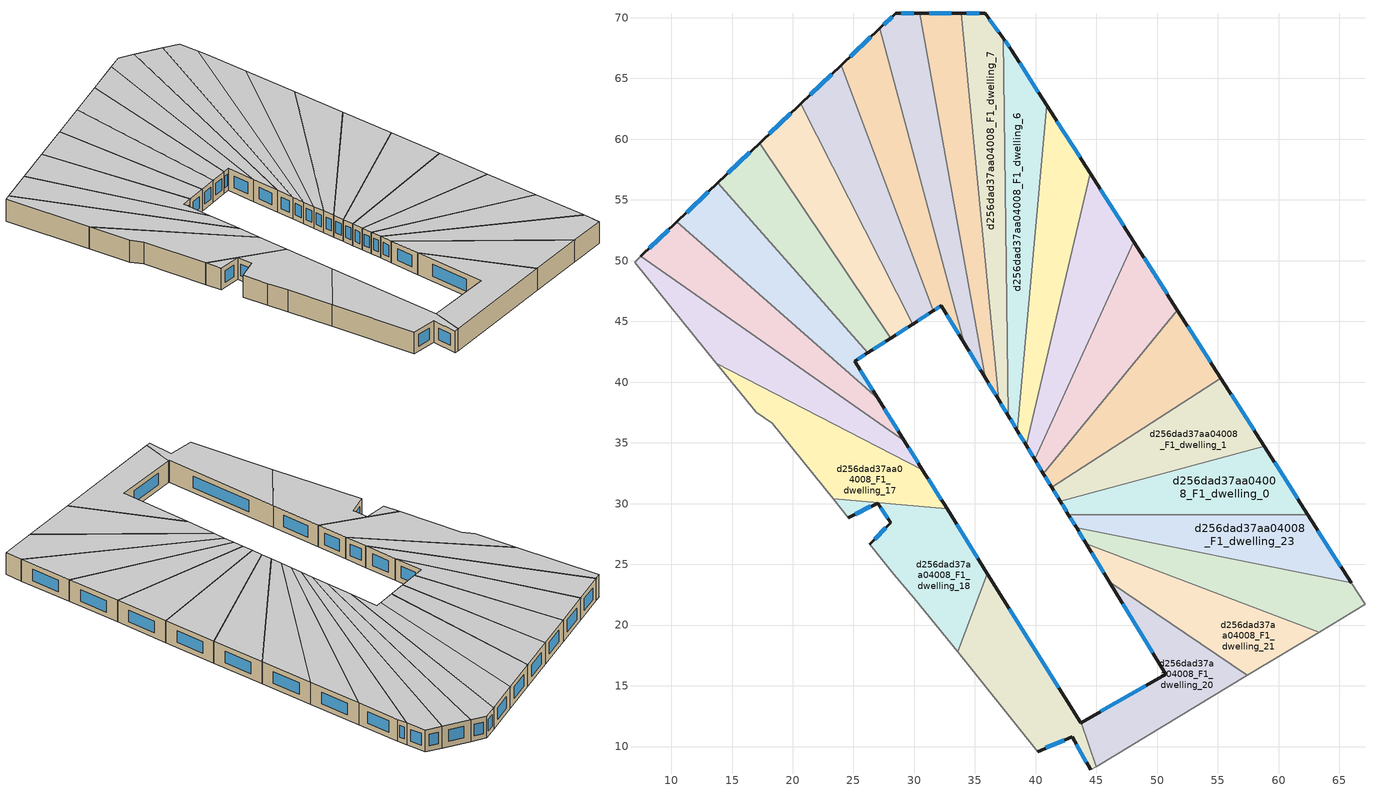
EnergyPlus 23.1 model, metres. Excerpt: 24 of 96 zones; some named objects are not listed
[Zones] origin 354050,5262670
d256dad37aa04008_F1_dwelling_0
 floor to d256dad37aa04008_F0_dwelling_0 (EU_floor_Construction): 58.82,34.71 62.4,29.1 42.7,29.1 42.02,30.21 z3
 wall outside (EU_wall_Construction): 42.02,30.21 42.7,29.1 / 62.4,29.1 58.82,34.71 z3:6
 wall to d256dad37aa04008_F1_dwelling_1 (EU_wall_Construction): 58.82,34.71 42.02,30.21 z3:6
 wall to d256dad37aa04008_F1_dwelling_23 (EU_wall_Construction): 42.7,29.1 62.4,29.1 z3:6
 window (EU_Window_Construction): 42.18,29.95 42.54,29.36 / 61.56,30.42 59.66,33.39 z3.7:5.3
 ceiling to d256dad37aa04008_F2_dwelling_0 (EU_floor_Construction): 62.4,29.1 58.82,34.71 42.02,30.21 42.7,29.1 z6
d256dad37aa04008_F1_dwelling_1
 floor to d256dad37aa04008_F0_dwelling_1 (EU_floor_Construction): 55.24,40.32 58.82,34.71 42.02,30.21 41.33,31.34 z3
 wall outside (EU_wall_Construction): 41.34,31.34 42.02,30.21 / 58.82,34.71 55.24,40.32 z3:6
 wall to d256dad37aa04008_F1_dwelling_2 (EU_wall_Construction): 55.24,40.32 41.33,31.34 z3:6
 window (EU_Window_Construction): 41.5,31.07 41.86,30.47 / 57.98,36.03 56.08,39 z3.7:5.3
 ceiling to d256dad37aa04008_F2_dwelling_1 (EU_floor_Construction): 58.82,34.71 55.24,40.32 41.33,31.34 42.02,30.21 z6
d256dad37aa04008_F1_dwelling_10
 floor to d256dad37aa04008_F0_dwelling_10 (EU_floor_Construction): 27.18,69.14 34.1,43.21 32.23,46.29 31.57,45.86 23.98,66.08 z3
 wall outside (EU_wall_Construction): 31.57,45.86 32.23,46.29 34.1,43.21 / 27.18,69.14 23.98,66.08 z3:6
 wall to d256dad37aa04008_F1_dwelling_11 (EU_wall_Construction): 23.98,66.08 31.57,45.86 z3:6
 wall to d256dad37aa04008_F1_dwelling_9 (EU_wall_Construction): 34.1,43.21 27.18,69.14 z3:6
 window (EU_Window_Construction): 32.67,45.56 33.66,43.94 / 31.73,45.96 32.08,46.19 / 26.43,68.42 24.73,66.8 z3.7:5.3
 ceiling to d256dad37aa04008_F2_dwelling_10 (EU_floor_Construction): 34.1,43.21 27.18,69.14 23.98,66.08 31.57,45.86 32.23,46.29 z6
d256dad37aa04008_F1_dwelling_11
 floor to d256dad37aa04008_F0_dwelling_11 (EU_floor_Construction): 23.98,66.08 31.57,45.86 29.88,44.78 20.65,62.91 z3
 wall outside (EU_wall_Construction): 29.88,44.78 31.57,45.86 / 23.98,66.08 20.65,62.91 z3:6
 wall to d256dad37aa04008_F1_dwelling_12 (EU_wall_Construction): 20.65,62.91 29.88,44.78 z3:6
 window (EU_Window_Construction): 30.28,45.04 31.18,45.61 / 23.2,65.34 21.43,63.65 z3.7:5.3
 ceiling to d256dad37aa04008_F2_dwelling_11 (EU_floor_Construction): 31.57,45.86 23.98,66.08 20.65,62.91 29.88,44.78 z6
d256dad37aa04008_F1_dwelling_12
 floor to d256dad37aa04008_F0_dwelling_12 (EU_floor_Construction): 20.65,62.91 29.88,44.78 28.08,43.63 17.27,59.68 z3
 wall outside (EU_wall_Construction): 28.08,43.63 29.88,44.78 / 20.65,62.91 17.27,59.68 z3:6
 wall to d256dad37aa04008_F1_dwelling_13 (EU_wall_Construction): 17.27,59.68 28.08,43.63 z3:6
 window (EU_Window_Construction): 28.5,43.9 29.46,44.51 / 19.85,62.15 18.06,60.44 z3.7:5.3
 ceiling to d256dad37aa04008_F2_dwelling_12 (EU_floor_Construction): 29.88,44.78 20.65,62.91 17.27,59.68 28.08,43.63 z6
d256dad37aa04008_F1_dwelling_13
 floor to d256dad37aa04008_F0_dwelling_13 (EU_floor_Construction): 17.27,59.68 28.08,43.63 26.17,42.41 13.84,56.42 z3
 wall outside (EU_wall_Construction): 26.17,42.41 28.08,43.63 / 17.27,59.68 13.84,56.42 z3:6
 wall to d256dad37aa04008_F1_dwelling_14 (EU_wall_Construction): 13.84,56.42 26.17,42.41 z3:6
 window (EU_Window_Construction): 26.62,42.69 27.63,43.34 / 16.47,58.92 14.65,57.19 z3.7:5.3
 ceiling to d256dad37aa04008_F2_dwelling_13 (EU_floor_Construction): 28.08,43.63 17.27,59.68 13.84,56.42 26.17,42.41 z6
d256dad37aa04008_F1_dwelling_14
 floor to d256dad37aa04008_F0_dwelling_14 (EU_floor_Construction): 13.84,56.42 26.17,42.41 25.1,41.73 27.04,38.62 10.47,53.2 z3
 wall outside (EU_wall_Construction): 27.04,38.62 25.1,41.73 26.17,42.41 / 13.84,56.42 10.47,53.2 z3:6
 wall to d256dad37aa04008_F1_dwelling_15 (EU_wall_Construction): 10.47,53.2 27.04,38.62 z3:6
 window (EU_Window_Construction): 25.35,41.89 25.92,42.25 / 26.59,39.35 25.56,41 / 13.05,55.66 11.26,53.95 z3.7:5.3
 ceiling to d256dad37aa04008_F2_dwelling_14 (EU_floor_Construction): 27.04,38.62 25.1,41.73 26.17,42.41 13.84,56.42 10.47,53.2 z6
d256dad37aa04008_F1_dwelling_15
 floor to d256dad37aa04008_F0_dwelling_15 (EU_floor_Construction): 27.04,38.62 29.2,35.17 7.5,50.37 10.47,53.2 z3
 wall outside (EU_wall_Construction): 29.2,35.17 27.04,38.62 / 10.47,53.2 7.5,50.37 z3:6
 wall to d256dad37aa04008_F1_dwelling_16 (EU_wall_Construction): 7.5,50.37 29.2,35.17 z3:6
 window (EU_Window_Construction): 28.69,35.98 27.55,37.81 / 9.77,52.53 8.2,51.03 z3.7:5.3
 ceiling to d256dad37aa04008_F2_dwelling_15 (EU_floor_Construction): 29.2,35.17 27.04,38.62 10.47,53.2 7.5,50.37 z6
d256dad37aa04008_F1_dwelling_16
 floor to d256dad37aa04008_F0_dwelling_16 (EU_floor_Construction): 29.2,35.17 30.68,32.8 13.72,41.54 6.97,49.86 7.5,50.37 z3
 wall outside (EU_wall_Construction): 30.68,32.8 29.2,35.17 z3:6
 wall adiabatic (EU_wall_Construction): 7.5,50.37 6.97,49.86 13.72,41.54 z3:6
 wall to d256dad37aa04008_F1_dwelling_17 (EU_wall_Construction): 13.72,41.54 30.68,32.8 z3:6
 window (EU_Window_Construction): 30.33,33.36 29.54,34.62 z3.7:5.3
 ceiling to d256dad37aa04008_F2_dwelling_16 (EU_floor_Construction): 30.68,32.8 29.2,35.17 7.5,50.37 6.97,49.86 13.72,41.54 z6
d256dad37aa04008_F1_dwelling_17
 floor to d256dad37aa04008_F0_dwelling_17 (EU_floor_Construction): 30.68,32.8 32.7,29.56 23.32,30.4 18.31,36.62 16.98,37.51 13.72,41.54 z3
 wall outside (EU_wall_Construction): 32.7,29.56 30.68,32.8 z3:6
 wall adiabatic (EU_wall_Construction): 13.72,41.54 16.98,37.51 18.31,36.62 23.32,30.4 z3:6
 wall to d256dad37aa04008_F1_dwelling_18 (EU_wall_Construction): 23.32,30.4 32.7,29.56 z3:6
 window (EU_Window_Construction): 32.23,30.32 31.15,32.04 z3.7:5.3
 ceiling to d256dad37aa04008_F2_dwelling_17 (EU_floor_Construction): 32.7,29.56 30.68,32.8 13.72,41.54 16.98,37.51 18.31,36.62 23.32,30.4 z6
d256dad37aa04008_F1_dwelling_18
 floor to d256dad37aa04008_F0_dwelling_18 (EU_floor_Construction): 32.7,29.56 36.02,24.24 33.57,17.79 29.97,22.27 28.33,24.18 26.33,26.66 28.07,28.43 26.99,30.05 24.58,28.83 23.32,30.4 z3
 wall outside (EU_wall_Construction): 24.59,28.83 26.99,30.05 28.07,28.43 26.33,26.66 / 36.02,24.24 32.7,29.56 z3:6
 wall adiabatic (EU_wall_Construction): 26.33,26.66 28.34,24.18 29.97,22.27 33.57,17.79 / 23.32,30.4 24.59,28.83 z3:6
 wall to d256dad37aa04008_F1_dwelling_19 (EU_wall_Construction): 33.57,17.79 36.02,24.24 z3:6
 window (EU_Window_Construction): 27.66,28.01 26.74,27.08 / 27.24,29.67 27.82,28.81 / 25.15,29.12 26.42,29.76 / 35.24,25.49 33.48,28.31 z3.7:5.3
 ceiling to d256dad37aa04008_F2_dwelling_18 (EU_floor_Construction): 33.57,17.79 36.02,24.24 32.7,29.56 23.32,30.4 24.58,28.83 26.99,30.05 28.07,28.43 26.33,26.66 28.33,24.18 29.97,22.27 z6
d256dad37aa04008_F1_dwelling_19
 floor to d256dad37aa04008_F0_dwelling_19 (EU_floor_Construction): 36.02,24.24 43.71,11.94 43.74,11.96 44.97,8.35 44.53,8.08 43,10.82 40.18,9.59 33.57,17.79 z3
 wall outside (EU_wall_Construction): 40.18,9.59 43,10.82 44.53,8.08 / 43.74,11.96 43.71,11.94 36.02,24.24 z3:6
 wall adiabatic (EU_wall_Construction): 33.57,17.79 40.18,9.59 / 44.53,8.08 44.97,8.35 z3:6
 wall to d256dad37aa04008_F1_dwelling_20 (EU_wall_Construction): 44.97,8.35 43.74,11.96 z3:6
 window (EU_Window_Construction): 40.84,9.88 42.34,10.53 / 41.91,14.83 37.83,21.35 / 43.36,10.18 44.17,8.73 z3.7:5.3
 ceiling to d256dad37aa04008_F2_dwelling_19 (EU_floor_Construction): 44.97,8.35 43.74,11.96 43.71,11.94 36.02,24.24 33.57,17.79 40.18,9.59 43,10.82 44.53,8.08 z6
d256dad37aa04008_F1_dwelling_2
 floor to d256dad37aa04008_F0_dwelling_2 (EU_floor_Construction): 51.66,45.94 55.24,40.32 41.33,31.34 40.64,32.48 z3
 wall outside (EU_wall_Construction): 40.64,32.48 41.34,31.34 / 55.24,40.32 51.66,45.94 z3:6
 wall to d256dad37aa04008_F1_dwelling_3 (EU_wall_Construction): 51.66,45.94 40.64,32.48 z3:6
 window (EU_Window_Construction): 40.8,32.21 41.17,31.6 / 54.4,41.64 52.5,44.62 z3.7:5.3
 ceiling to d256dad37aa04008_F2_dwelling_2 (EU_floor_Construction): 55.24,40.32 51.66,45.94 40.64,32.48 41.33,31.34 z6
d256dad37aa04008_F1_dwelling_20
 floor to d256dad37aa04008_F0_dwelling_20 (EU_floor_Construction): 57.43,15.87 44.97,8.35 43.74,11.96 50.71,15.93 46.08,23.55 z3
 wall outside (EU_wall_Construction): 46.08,23.55 50.71,15.93 43.74,11.96 z3:6
 wall adiabatic (EU_wall_Construction): 44.97,8.35 57.43,15.87 z3:6
 wall to d256dad37aa04008_F1_dwelling_21 (EU_wall_Construction): 57.43,15.87 46.08,23.55 z3:6
 window (EU_Window_Construction): 49.08,15 45.38,12.89 / 47.16,21.76 49.62,17.72 z3.7:5.3
 ceiling to d256dad37aa04008_F2_dwelling_20 (EU_floor_Construction): 57.43,15.87 46.08,23.55 50.71,15.93 43.74,11.96 44.97,8.35 z6
d256dad37aa04008_F1_dwelling_21
 floor to d256dad37aa04008_F0_dwelling_21 (EU_floor_Construction): 63.33,19.42 57.43,15.87 46.08,23.55 44.15,26.71 z3
 wall outside (EU_wall_Construction): 44.15,26.71 46.08,23.55 z3:6
 wall adiabatic (EU_wall_Construction): 57.43,15.87 63.33,19.42 z3:6
 wall to d256dad37aa04008_F1_dwelling_22 (EU_wall_Construction): 63.33,19.42 44.15,26.71 z3:6
 window (EU_Window_Construction): 44.6,25.97 45.62,24.29 z3.7:5.3
 ceiling to d256dad37aa04008_F2_dwelling_21 (EU_floor_Construction): 63.33,19.42 44.15,26.71 46.08,23.55 57.43,15.87 z6
d256dad37aa04008_F1_dwelling_22
 floor to d256dad37aa04008_F0_dwelling_22 (EU_floor_Construction): 65.97,23.49 67.11,21.71 63.33,19.42 44.15,26.71 43.36,28 z3
 wall outside (EU_wall_Construction): 43.36,28 44.15,26.71 z3:6
 wall adiabatic (EU_wall_Construction): 63.33,19.42 67.11,21.71 65.97,23.49 z3:6
 wall to d256dad37aa04008_F1_dwelling_23 (EU_wall_Construction): 65.97,23.49 43.36,28 z3:6
 window (EU_Window_Construction): 43.55,27.7 43.97,27.01 z3.7:5.3
 ceiling to d256dad37aa04008_F2_dwelling_22 (EU_floor_Construction): 67.11,21.71 65.97,23.49 43.36,28 44.15,26.71 63.33,19.42 z6
d256dad37aa04008_F1_dwelling_23
 floor to d256dad37aa04008_F0_dwelling_23 (EU_floor_Construction): 62.4,29.1 65.97,23.49 43.36,28 42.7,29.1 z3
 wall outside (EU_wall_Construction): 42.7,29.1 43.36,28 / 65.97,23.49 62.4,29.1 z3:6
 window (EU_Window_Construction): 42.85,28.84 43.21,28.26 / 65.13,24.81 63.24,27.78 z3.7:5.3
 ceiling to d256dad37aa04008_F2_dwelling_23 (EU_floor_Construction): 65.97,23.49 62.4,29.1 42.7,29.1 43.36,28 z6
d256dad37aa04008_F1_dwelling_3
 floor to d256dad37aa04008_F0_dwelling_3 (EU_floor_Construction): 48.08,51.56 51.66,45.94 40.64,32.48 39.93,33.64 z3
 wall outside (EU_wall_Construction): 39.93,33.64 40.64,32.48 / 51.66,45.94 48.08,51.56 z3:6
 wall to d256dad37aa04008_F1_dwelling_4 (EU_wall_Construction): 48.08,51.56 39.93,33.64 z3:6
 window (EU_Window_Construction): 40.1,33.36 40.47,32.75 / 50.82,47.26 48.92,50.24 z3.7:5.3
 ceiling to d256dad37aa04008_F2_dwelling_3 (EU_floor_Construction): 40.64,32.48 51.66,45.94 48.08,51.56 39.93,33.64 z6
d256dad37aa04008_F1_dwelling_4
 floor to d256dad37aa04008_F0_dwelling_4 (EU_floor_Construction): 44.49,57.18 48.08,51.56 39.93,33.64 39.22,34.81 z3
 wall outside (EU_wall_Construction): 39.22,34.81 39.93,33.64 / 48.08,51.56 44.49,57.18 z3:6
 wall to d256dad37aa04008_F1_dwelling_5 (EU_wall_Construction): 44.49,57.18 39.22,34.81 z3:6
 window (EU_Window_Construction): 39.39,34.54 39.77,33.91 / 47.24,52.88 45.33,55.86 z3.7:5.3
 ceiling to d256dad37aa04008_F2_dwelling_4 (EU_floor_Construction): 39.93,33.64 48.08,51.56 44.49,57.18 39.22,34.81 z6
d256dad37aa04008_F1_dwelling_5
 floor to d256dad37aa04008_F0_dwelling_5 (EU_floor_Construction): 40.9,62.81 44.49,57.18 39.22,34.81 38.49,36 z3
 wall outside (EU_wall_Construction): 38.49,36 39.22,34.81 / 44.49,57.18 40.91,62.81 z3:6
 wall to d256dad37aa04008_F1_dwelling_6 (EU_wall_Construction): 40.91,62.81 38.49,36 z3:6
 window (EU_Window_Construction): 38.66,35.72 39.05,35.09 / 43.65,58.5 41.75,61.48 z3.7:5.3
 ceiling to d256dad37aa04008_F2_dwelling_5 (EU_floor_Construction): 39.22,34.81 44.49,57.18 40.9,62.81 38.49,36 z6
d256dad37aa04008_F1_dwelling_6
 floor to d256dad37aa04008_F0_dwelling_6 (EU_floor_Construction): 37.99,67.37 40.9,62.81 38.49,36 37.76,37.21 37.31,68.31 z3
 wall outside (EU_wall_Construction): 37.76,37.21 38.49,36 / 40.91,62.81 37.99,67.37 37.32,68.31 z3:6
 wall to d256dad37aa04008_F1_dwelling_7 (EU_wall_Construction): 37.32,68.31 37.76,37.21 z3:6
 window (EU_Window_Construction): 37.93,36.93 38.32,36.29 / 37.84,67.59 37.47,68.09 / 40.22,63.88 38.68,66.3 z3.7:5.3
 ceiling to d256dad37aa04008_F2_dwelling_6 (EU_floor_Construction): 38.49,36 40.9,62.81 37.99,67.37 37.31,68.31 37.76,37.21 z6
d256dad37aa04008_F1_dwelling_7
 floor to d256dad37aa04008_F0_dwelling_7 (EU_floor_Construction): 35.84,70.36 37.31,68.31 37.76,37.21 36.95,38.53 33.85,70.36 z3
 wall outside (EU_wall_Construction): 36.95,38.53 37.76,37.21 / 37.32,68.31 35.84,70.36 33.85,70.36 z3:6
 wall to d256dad37aa04008_F1_dwelling_8 (EU_wall_Construction): 33.85,70.36 36.95,38.53 z3:6
 window (EU_Window_Construction): 37.14,38.22 37.57,37.52 / 35.37,70.36 34.32,70.36 / 36.97,68.79 36.19,69.88 z3.7:5.3
 ceiling to d256dad37aa04008_F2_dwelling_7 (EU_floor_Construction): 37.76,37.21 37.31,68.31 35.84,70.36 33.85,70.36 36.95,38.53 z6
d256dad37aa04008_F1_dwelling_8
 floor to d256dad37aa04008_F0_dwelling_8 (EU_floor_Construction): 33.85,70.36 36.95,38.53 35.84,40.35 30.44,70.37 z3
 wall outside (EU_wall_Construction): 35.84,40.35 36.95,38.53 / 33.85,70.36 30.44,70.37 z3:6
 wall to d256dad37aa04008_F1_dwelling_9 (EU_wall_Construction): 30.44,70.37 35.84,40.35 z3:6
 window (EU_Window_Construction): 36.1,39.93 36.69,38.96 / 33.05,70.37 31.24,70.37 z3.7:5.3
 ceiling to d256dad37aa04008_F2_dwelling_8 (EU_floor_Construction): 36.95,38.53 33.85,70.36 30.44,70.37 35.84,40.35 z6
d256dad37aa04008_F1_dwelling_9
 floor to d256dad37aa04008_F0_dwelling_9 (EU_floor_Construction): 30.44,70.37 35.84,40.35 34.1,43.21 27.18,69.14 28.48,70.38 z3
 wall outside (EU_wall_Construction): 34.1,43.21 35.84,40.35 / 30.44,70.37 28.48,70.38 27.18,69.14 z3:6
 window (EU_Window_Construction): 34.51,42.54 35.43,41.03 / 28.17,70.09 27.48,69.43 / 29.98,70.37 28.94,70.37 z3.7:5.3
 ceiling to d256dad37aa04008_F2_dwelling_9 (EU_floor_Construction): 35.84,40.35 30.44,70.37 28.48,70.38 27.18,69.14 34.1,43.21 z6
[Building]
EU S2 Campaign: North Axis=0; Terrain=City; Solar Distribution=FullExterior
[Site:Location]
Budapest.Ferenc.Liszt.Intl.AP: Latitude=47.437; Longitude=19.256; Time Zone=1; Elevation=185
[SizingPeriod:WeatherFileDays]
AnnualSizingPeriod: Begin Month=1; Begin Day of Month=1; End Month=12; End Day of Month=31; Day of Week for Start Day=Monday; Use Weather File Daylight Saving Period=No; Use Weather File Rain and Snow Indicators=No
[MATERIAL]
EU_InternalMass_Material: Roughness=MediumRough; Thickness=0.1; Conductivity=1; Density=1800; Specific Heat=900; Thermal Absorptance=0.9; Solar Absorptance=0.7; Visible Absorptance=0.7
[MATERIAL:NOMASS] Roughness=MediumRough; Thermal Absorptance=0.9; Solar Absorptance=0.7; Visible Absorptance=0.7
Name | Thermal Resistance
EU_wall_NoMass | 0.832559
EU_floor_NoMass | 0.872794
[WINDOWMATERIAL:SIMPLEGLAZINGSYSTEM]
EU_Window_SimpleGlazing: UFactor=2.79869; Solar Heat Gain Coefficient=0.75; Visible Transmittance=0.75
[CONSTRUCTION]
EU_wall_Construction: EU_wall_NoMass
EU_floor_Construction: EU_floor_NoMass
EU_Window_Construction: EU_Window_SimpleGlazing
EU_InternalMass_Construction: EU_InternalMass_Material
[ZONE] Type=1; Multiplier=1; Ceiling Height=autocalculate; Floor Area=autocalculate; Part of Total Floor Area=Yes
Name | Volume
d256dad37aa04008_F1_dwelling_0 | 198.352
d256dad37aa04008_F1_dwelling_1 | 198.356
d256dad37aa04008_F1_dwelling_10 | 198.372
d256dad37aa04008_F1_dwelling_11 | 198.342
d256dad37aa04008_F1_dwelling_12 | 198.376
d256dad37aa04008_F1_dwelling_13; d256dad37aa04008_F1_dwelling_15; d256dad37aa04008_F1_dwelling_23 | 198.353
d256dad37aa04008_F1_dwelling_14 | 198.405
d256dad37aa04008_F1_dwelling_16 | 198.335
d256dad37aa04008_F1_dwelling_17; d256dad37aa04008_F1_dwelling_3 | 198.366
d256dad37aa04008_F1_dwelling_18 | 198.364
d256dad37aa04008_F1_dwelling_19 | 198.357
d256dad37aa04008_F1_dwelling_2; d256dad37aa04008_F1_dwelling_5 | 198.369
d256dad37aa04008_F1_dwelling_20 | 198.37
d256dad37aa04008_F1_dwelling_21 | 198.354
d256dad37aa04008_F1_dwelling_22 | 198.404
d256dad37aa04008_F1_dwelling_4 | 198.349
d256dad37aa04008_F1_dwelling_6 | 198.378
d256dad37aa04008_F1_dwelling_7 | 198.339
d256dad37aa04008_F1_dwelling_8 | 198.419
d256dad37aa04008_F1_dwelling_9 | 198.334
[INTERNALMASS] Construction=EU_InternalMass_Construction
Name | Zone or ZoneList | Surface Area
d256dad37aa04008_F1_dwelling_0_EU_InternalMass | d256dad37aa04008_F1_dwelling_0 | 66.1172
d256dad37aa04008_F1_dwelling_1_EU_InternalMass | d256dad37aa04008_F1_dwelling_1 | 66.1186
d256dad37aa04008_F1_dwelling_2_EU_InternalMass | d256dad37aa04008_F1_dwelling_2 | 66.1231
d256dad37aa04008_F1_dwelling_3_EU_InternalMass | d256dad37aa04008_F1_dwelling_3 | 66.122
d256dad37aa04008_F1_dwelling_4_EU_InternalMass | d256dad37aa04008_F1_dwelling_4 | 66.1163
d256dad37aa04008_F1_dwelling_5_EU_InternalMass | d256dad37aa04008_F1_dwelling_5 | 66.123
d256dad37aa04008_F1_dwelling_6_EU_InternalMass | d256dad37aa04008_F1_dwelling_6 | 66.1259
d256dad37aa04008_F1_dwelling_7_EU_InternalMass | d256dad37aa04008_F1_dwelling_7 | 66.1132
d256dad37aa04008_F1_dwelling_8_EU_InternalMass | d256dad37aa04008_F1_dwelling_8 | 66.1396
d256dad37aa04008_F1_dwelling_9_EU_InternalMass | d256dad37aa04008_F1_dwelling_9 | 66.1112
d256dad37aa04008_F1_dwelling_10_EU_InternalMass | d256dad37aa04008_F1_dwelling_10 | 66.1244
d256dad37aa04008_F1_dwelling_11_EU_InternalMass | d256dad37aa04008_F1_dwelling_11 | 66.1141
d256dad37aa04008_F1_dwelling_12_EU_InternalMass | d256dad37aa04008_F1_dwelling_12 | 66.1254
d256dad37aa04008_F1_dwelling_13_EU_InternalMass | d256dad37aa04008_F1_dwelling_13 | 66.1176
d256dad37aa04008_F1_dwelling_14_EU_InternalMass | d256dad37aa04008_F1_dwelling_14 | 66.1348
d256dad37aa04008_F1_dwelling_15_EU_InternalMass | d256dad37aa04008_F1_dwelling_15 | 66.1178
d256dad37aa04008_F1_dwelling_16_EU_InternalMass | d256dad37aa04008_F1_dwelling_16 | 66.1119
d256dad37aa04008_F1_dwelling_17_EU_InternalMass | d256dad37aa04008_F1_dwelling_17 | 66.1222
d256dad37aa04008_F1_dwelling_18_EU_InternalMass | d256dad37aa04008_F1_dwelling_18 | 66.1216
d256dad37aa04008_F1_dwelling_19_EU_InternalMass | d256dad37aa04008_F1_dwelling_19 | 66.1191
d256dad37aa04008_F1_dwelling_20_EU_InternalMass | d256dad37aa04008_F1_dwelling_20 | 66.1233
d256dad37aa04008_F1_dwelling_21_EU_InternalMass | d256dad37aa04008_F1_dwelling_21 | 66.1181
d256dad37aa04008_F1_dwelling_22_EU_InternalMass | d256dad37aa04008_F1_dwelling_22 | 66.1344
d256dad37aa04008_F1_dwelling_23_EU_InternalMass | d256dad37aa04008_F1_dwelling_23 | 66.1176
[OTHEREQUIPMENT] Fuel Type=Electricity; Design Level Calculation Method=Watts/Area; Power per Zone Floor Area=1; Fraction Latent=0; Fraction Radiant=0; Fraction Lost=0; Carbon Dioxide Generation Rate=0; EndUse Subcategory=EU_Step8_InternalGains
Name | Zone or ZoneList or Space or SpaceList | Schedule
EU_Step8_InternalGain_d256dad37aa04008_F1_dwelling_0_f000 | d256dad37aa04008_F1_dwelling_0 | EU_Step8_GainSchedule_d256dad37aa04008_F1_dwelling_0_f000
EU_Step8_InternalGain_d256dad37aa04008_F1_dwelling_1_f000 | d256dad37aa04008_F1_dwelling_1 | EU_Step8_GainSchedule_d256dad37aa04008_F1_dwelling_1_f000
EU_Step8_InternalGain_d256dad37aa04008_F1_dwelling_2_f000 | d256dad37aa04008_F1_dwelling_2 | EU_Step8_GainSchedule_d256dad37aa04008_F1_dwelling_2_f000
EU_Step8_InternalGain_d256dad37aa04008_F1_dwelling_3_f000 | d256dad37aa04008_F1_dwelling_3 | EU_Step8_GainSchedule_d256dad37aa04008_F1_dwelling_3_f000
EU_Step8_InternalGain_d256dad37aa04008_F1_dwelling_4_f000 | d256dad37aa04008_F1_dwelling_4 | EU_Step8_GainSchedule_d256dad37aa04008_F1_dwelling_4_f000
EU_Step8_InternalGain_d256dad37aa04008_F1_dwelling_5_f000 | d256dad37aa04008_F1_dwelling_5 | EU_Step8_GainSchedule_d256dad37aa04008_F1_dwelling_5_f000
EU_Step8_InternalGain_d256dad37aa04008_F1_dwelling_6_f000 | d256dad37aa04008_F1_dwelling_6 | EU_Step8_GainSchedule_d256dad37aa04008_F1_dwelling_6_f000
EU_Step8_InternalGain_d256dad37aa04008_F1_dwelling_7_f000 | d256dad37aa04008_F1_dwelling_7 | EU_Step8_GainSchedule_d256dad37aa04008_F1_dwelling_7_f000
EU_Step8_InternalGain_d256dad37aa04008_F1_dwelling_8_f000 | d256dad37aa04008_F1_dwelling_8 | EU_Step8_GainSchedule_d256dad37aa04008_F1_dwelling_8_f000
EU_Step8_InternalGain_d256dad37aa04008_F1_dwelling_9_f000 | d256dad37aa04008_F1_dwelling_9 | EU_Step8_GainSchedule_d256dad37aa04008_F1_dwelling_9_f000
EU_Step8_InternalGain_d256dad37aa04008_F1_dwelling_10_f000 | d256dad37aa04008_F1_dwelling_10 | EU_Step8_GainSchedule_d256dad37aa04008_F1_dwelling_10_f000
EU_Step8_InternalGain_d256dad37aa04008_F1_dwelling_11_f000 | d256dad37aa04008_F1_dwelling_11 | EU_Step8_GainSchedule_d256dad37aa04008_F1_dwelling_11_f000
EU_Step8_InternalGain_d256dad37aa04008_F1_dwelling_12_f000 | d256dad37aa04008_F1_dwelling_12 | EU_Step8_GainSchedule_d256dad37aa04008_F1_dwelling_12_f000
EU_Step8_InternalGain_d256dad37aa04008_F1_dwelling_13_f000 | d256dad37aa04008_F1_dwelling_13 | EU_Step8_GainSchedule_d256dad37aa04008_F1_dwelling_13_f000
EU_Step8_InternalGain_d256dad37aa04008_F1_dwelling_14_f000 | d256dad37aa04008_F1_dwelling_14 | EU_Step8_GainSchedule_d256dad37aa04008_F1_dwelling_14_f000
EU_Step8_InternalGain_d256dad37aa04008_F1_dwelling_15_f000 | d256dad37aa04008_F1_dwelling_15 | EU_Step8_GainSchedule_d256dad37aa04008_F1_dwelling_15_f000
EU_Step8_InternalGain_d256dad37aa04008_F1_dwelling_16_f000 | d256dad37aa04008_F1_dwelling_16 | EU_Step8_GainSchedule_d256dad37aa04008_F1_dwelling_16_f000
EU_Step8_InternalGain_d256dad37aa04008_F1_dwelling_17_f000 | d256dad37aa04008_F1_dwelling_17 | EU_Step8_GainSchedule_d256dad37aa04008_F1_dwelling_17_f000
EU_Step8_InternalGain_d256dad37aa04008_F1_dwelling_18_f000 | d256dad37aa04008_F1_dwelling_18 | EU_Step8_GainSchedule_d256dad37aa04008_F1_dwelling_18_f000
EU_Step8_InternalGain_d256dad37aa04008_F1_dwelling_19_f000 | d256dad37aa04008_F1_dwelling_19 | EU_Step8_GainSchedule_d256dad37aa04008_F1_dwelling_19_f000
EU_Step8_InternalGain_d256dad37aa04008_F1_dwelling_20_f000 | d256dad37aa04008_F1_dwelling_20 | EU_Step8_GainSchedule_d256dad37aa04008_F1_dwelling_20_f000
EU_Step8_InternalGain_d256dad37aa04008_F1_dwelling_21_f000 | d256dad37aa04008_F1_dwelling_21 | EU_Step8_GainSchedule_d256dad37aa04008_F1_dwelling_21_f000
EU_Step8_InternalGain_d256dad37aa04008_F1_dwelling_22_f000 | d256dad37aa04008_F1_dwelling_22 | EU_Step8_GainSchedule_d256dad37aa04008_F1_dwelling_22_f000
EU_Step8_InternalGain_d256dad37aa04008_F1_dwelling_23_f000 | d256dad37aa04008_F1_dwelling_23 | EU_Step8_GainSchedule_d256dad37aa04008_F1_dwelling_23_f000
[ZONEVENTILATION:DESIGNFLOWRATE] Schedule=EU_AlwaysOn; Design Flow Rate Calculation Method=AirChanges/Hour; Air Changes per Hour=0.475469; Ventilation Type=Natural; Fan Pressure Rise=0; Fan Total Efficiency=1; Constant Term Coefficient=1; Temperature Term Coefficient=0; Velocity Term Coefficient=0; Velocity Squared Term Coefficient=0; Minimum Indoor Temperature=-100; Maximum Indoor Temperature=100; Delta Temperature=-100; Minimum Outdoor Temperature=-100; Maximum Outdoor Temperature=100; Maximum Wind Speed=40
Name | Zone or ZoneList or Space or SpaceList
EU_ConstantAir_d256dad37aa04008_F1_dwelling_0 | d256dad37aa04008_F1_dwelling_0
EU_ConstantAir_d256dad37aa04008_F1_dwelling_1 | d256dad37aa04008_F1_dwelling_1
EU_ConstantAir_d256dad37aa04008_F1_dwelling_2 | d256dad37aa04008_F1_dwelling_2
EU_ConstantAir_d256dad37aa04008_F1_dwelling_3 | d256dad37aa04008_F1_dwelling_3
EU_ConstantAir_d256dad37aa04008_F1_dwelling_4 | d256dad37aa04008_F1_dwelling_4
EU_ConstantAir_d256dad37aa04008_F1_dwelling_5 | d256dad37aa04008_F1_dwelling_5
EU_ConstantAir_d256dad37aa04008_F1_dwelling_6 | d256dad37aa04008_F1_dwelling_6
EU_ConstantAir_d256dad37aa04008_F1_dwelling_7 | d256dad37aa04008_F1_dwelling_7
EU_ConstantAir_d256dad37aa04008_F1_dwelling_8 | d256dad37aa04008_F1_dwelling_8
EU_ConstantAir_d256dad37aa04008_F1_dwelling_9 | d256dad37aa04008_F1_dwelling_9
EU_ConstantAir_d256dad37aa04008_F1_dwelling_10 | d256dad37aa04008_F1_dwelling_10
EU_ConstantAir_d256dad37aa04008_F1_dwelling_11 | d256dad37aa04008_F1_dwelling_11
EU_ConstantAir_d256dad37aa04008_F1_dwelling_12 | d256dad37aa04008_F1_dwelling_12
EU_ConstantAir_d256dad37aa04008_F1_dwelling_13 | d256dad37aa04008_F1_dwelling_13
EU_ConstantAir_d256dad37aa04008_F1_dwelling_14 | d256dad37aa04008_F1_dwelling_14
EU_ConstantAir_d256dad37aa04008_F1_dwelling_15 | d256dad37aa04008_F1_dwelling_15
EU_ConstantAir_d256dad37aa04008_F1_dwelling_16 | d256dad37aa04008_F1_dwelling_16
EU_ConstantAir_d256dad37aa04008_F1_dwelling_17 | d256dad37aa04008_F1_dwelling_17
EU_ConstantAir_d256dad37aa04008_F1_dwelling_18 | d256dad37aa04008_F1_dwelling_18
EU_ConstantAir_d256dad37aa04008_F1_dwelling_19 | d256dad37aa04008_F1_dwelling_19
EU_ConstantAir_d256dad37aa04008_F1_dwelling_20 | d256dad37aa04008_F1_dwelling_20
EU_ConstantAir_d256dad37aa04008_F1_dwelling_21 | d256dad37aa04008_F1_dwelling_21
EU_ConstantAir_d256dad37aa04008_F1_dwelling_22 | d256dad37aa04008_F1_dwelling_22
EU_ConstantAir_d256dad37aa04008_F1_dwelling_23 | d256dad37aa04008_F1_dwelling_23
[HVACTEMPLATE:ZONE:IDEALLOADSAIRSYSTEM] System Availability Schedule=EU_AlwaysOn; Maximum Heating Supply Air Temperature=50; Minimum Cooling Supply Air Temperature=13; Maximum Heating Supply Air Humidity Ratio=0.0156; Minimum Cooling Supply Air Humidity Ratio=0.0077; Heating Limit=NoLimit; Cooling Limit=NoLimit; Heating Availability Schedule=EU_AlwaysOn; Cooling Availability Schedule=EU_CoolingOff; Dehumidification Control Type=ConstantSensibleHeatRatio; Cooling Sensible Heat Ratio=0.7; Dehumidification Setpoint=60; Humidification Control Type=None; Humidification Setpoint=30; Outdoor Air Method=None; Outdoor Air Flow Rate per Person=0.00944; Outdoor Air Flow Rate per Zone Floor Area=0; Outdoor Air Flow Rate per Zone=0; Demand Controlled Ventilation Type=None; Outdoor Air Economizer Type=NoEconomizer; Heat Recovery Type=None; Sensible Heat Recovery Effectiveness=0.7; Latent Heat Recovery Effectiveness=0.65
Name | Template Thermostat
d256dad37aa04008_F1_dwelling_0 | EU_HeatOnly_d256dad37aa04008_F1_dwelling_0
d256dad37aa04008_F1_dwelling_1 | EU_HeatOnly_d256dad37aa04008_F1_dwelling_1
d256dad37aa04008_F1_dwelling_2 | EU_HeatOnly_d256dad37aa04008_F1_dwelling_2
d256dad37aa04008_F1_dwelling_3 | EU_HeatOnly_d256dad37aa04008_F1_dwelling_3
d256dad37aa04008_F1_dwelling_4 | EU_HeatOnly_d256dad37aa04008_F1_dwelling_4
d256dad37aa04008_F1_dwelling_5 | EU_HeatOnly_d256dad37aa04008_F1_dwelling_5
d256dad37aa04008_F1_dwelling_6 | EU_HeatOnly_d256dad37aa04008_F1_dwelling_6
d256dad37aa04008_F1_dwelling_7 | EU_HeatOnly_d256dad37aa04008_F1_dwelling_7
d256dad37aa04008_F1_dwelling_8 | EU_HeatOnly_d256dad37aa04008_F1_dwelling_8
d256dad37aa04008_F1_dwelling_9 | EU_HeatOnly_d256dad37aa04008_F1_dwelling_9
d256dad37aa04008_F1_dwelling_10 | EU_HeatOnly_d256dad37aa04008_F1_dwelling_10
d256dad37aa04008_F1_dwelling_11 | EU_HeatOnly_d256dad37aa04008_F1_dwelling_11
d256dad37aa04008_F1_dwelling_12 | EU_HeatOnly_d256dad37aa04008_F1_dwelling_12
d256dad37aa04008_F1_dwelling_13 | EU_HeatOnly_d256dad37aa04008_F1_dwelling_13
d256dad37aa04008_F1_dwelling_14 | EU_HeatOnly_d256dad37aa04008_F1_dwelling_14
d256dad37aa04008_F1_dwelling_15 | EU_HeatOnly_d256dad37aa04008_F1_dwelling_15
d256dad37aa04008_F1_dwelling_16 | EU_HeatOnly_d256dad37aa04008_F1_dwelling_16
d256dad37aa04008_F1_dwelling_17 | EU_HeatOnly_d256dad37aa04008_F1_dwelling_17
d256dad37aa04008_F1_dwelling_18 | EU_HeatOnly_d256dad37aa04008_F1_dwelling_18
d256dad37aa04008_F1_dwelling_19 | EU_HeatOnly_d256dad37aa04008_F1_dwelling_19
d256dad37aa04008_F1_dwelling_20 | EU_HeatOnly_d256dad37aa04008_F1_dwelling_20
d256dad37aa04008_F1_dwelling_21 | EU_HeatOnly_d256dad37aa04008_F1_dwelling_21
d256dad37aa04008_F1_dwelling_22 | EU_HeatOnly_d256dad37aa04008_F1_dwelling_22
d256dad37aa04008_F1_dwelling_23 | EU_HeatOnly_d256dad37aa04008_F1_dwelling_23
[SIZING:ZONE] Zone Cooling Design Supply Air Temperature Input Method=SupplyAirTemperature; Zone Cooling Design Supply Air Temperature=13; Zone Heating Design Supply Air Temperature Input Method=SupplyAirTemperature; Zone Heating Design Supply Air Temperature=50; Zone Cooling Design Supply Air Humidity Ratio=0.008; Zone Heating Design Supply Air Humidity Ratio=0.008; Cooling Design Air Flow Method=DesignDay; Cooling Design Air Flow Rate=0; Cooling Minimum Air Flow per Zone Floor Area=0.000762; Cooling Minimum Air Flow=0; Cooling Minimum Air Flow Fraction=0.2; Heating Design Air Flow Method=DesignDay; Heating Design Air Flow Rate=0; Heating Maximum Air Flow per Zone Floor Area=0.002032; Heating Maximum Air Flow=0.141576; Heating Maximum Air Flow Fraction=0.3; Account for Dedicated Outdoor Air System=No; Dedicated Outdoor Air System Control Strategy=NeutralSupplyAir; Dedicated Outdoor Air Low Setpoint Temperature for Design=autosize; Dedicated Outdoor Air High Setpoint Temperature for Design=autosize; Zone Load Sizing Method=Sensible Load Only No Latent Load; Zone Latent Cooling Design Supply Air Humidity Ratio Input Method=HumidityRatioDifference; Zone Cooling Design Supply Air Humidity Ratio Difference=0.005; Zone Latent Heating Design Supply Air Humidity Ratio Input Method=HumidityRatioDifference; Zone Humidification Design Supply Air Humidity Ratio Difference=0.005
d256dad37aa04008_F1_dwelling_0; d256dad37aa04008_F1_dwelling_1; d256dad37aa04008_F1_dwelling_2; d256dad37aa04008_F1_dwelling_3; d256dad37aa04008_F1_dwelling_4; d256dad37aa04008_F1_dwelling_5; d256dad37aa04008_F1_dwelling_6; d256dad37aa04008_F1_dwelling_7; d256dad37aa04008_F1_dwelling_8; d256dad37aa04008_F1_dwelling_9; d256dad37aa04008_F1_dwelling_10; d256dad37aa04008_F1_dwelling_11; d256dad37aa04008_F1_dwelling_12; d256dad37aa04008_F1_dwelling_13; d256dad37aa04008_F1_dwelling_14; d256dad37aa04008_F1_dwelling_15; d256dad37aa04008_F1_dwelling_16; d256dad37aa04008_F1_dwelling_17; d256dad37aa04008_F1_dwelling_18; d256dad37aa04008_F1_dwelling_19; d256dad37aa04008_F1_dwelling_20; d256dad37aa04008_F1_dwelling_21; d256dad37aa04008_F1_dwelling_22; d256dad37aa04008_F1_dwelling_23
[SCHEDULE:CONSTANT]
Name | Hourly Value
EU_AlwaysOn | 1
EU_CoolingOff | 0
[SCHEDULE:FILE] Column Number=1; Rows to Skip at Top=0; Number of Hours of Data=8760; Column Separator=Comma; Interpolate to Timestep=No; Minutes per Item=60; Adjust Schedule for Daylight Savings=Yes
Name | File
EU_Step8_GainSchedule_d256dad37aa04008_F1_dwelling_0_f000 | ../../schedules/d256dad37aa04008/d256dad37aa04008_F1_dwelling_0_f000_gain.csv
EU_Step8_GainSchedule_d256dad37aa04008_F1_dwelling_1_f000 | ../../schedules/d256dad37aa04008/d256dad37aa04008_F1_dwelling_1_f000_gain.csv
EU_Step8_GainSchedule_d256dad37aa04008_F1_dwelling_2_f000 | ../../schedules/d256dad37aa04008/d256dad37aa04008_F1_dwelling_2_f000_gain.csv
EU_Step8_GainSchedule_d256dad37aa04008_F1_dwelling_3_f000 | ../../schedules/d256dad37aa04008/d256dad37aa04008_F1_dwelling_3_f000_gain.csv
EU_Step8_GainSchedule_d256dad37aa04008_F1_dwelling_4_f000 | ../../schedules/d256dad37aa04008/d256dad37aa04008_F1_dwelling_4_f000_gain.csv
EU_Step8_GainSchedule_d256dad37aa04008_F1_dwelling_5_f000 | ../../schedules/d256dad37aa04008/d256dad37aa04008_F1_dwelling_5_f000_gain.csv
EU_Step8_GainSchedule_d256dad37aa04008_F1_dwelling_6_f000 | ../../schedules/d256dad37aa04008/d256dad37aa04008_F1_dwelling_6_f000_gain.csv
EU_Step8_GainSchedule_d256dad37aa04008_F1_dwelling_7_f000 | ../../schedules/d256dad37aa04008/d256dad37aa04008_F1_dwelling_7_f000_gain.csv
EU_Step8_GainSchedule_d256dad37aa04008_F1_dwelling_8_f000 | ../../schedules/d256dad37aa04008/d256dad37aa04008_F1_dwelling_8_f000_gain.csv
EU_Step8_GainSchedule_d256dad37aa04008_F1_dwelling_9_f000 | ../../schedules/d256dad37aa04008/d256dad37aa04008_F1_dwelling_9_f000_gain.csv
EU_Step8_GainSchedule_d256dad37aa04008_F1_dwelling_10_f000 | ../../schedules/d256dad37aa04008/d256dad37aa04008_F1_dwelling_10_f000_gain.csv
EU_Step8_GainSchedule_d256dad37aa04008_F1_dwelling_11_f000 | ../../schedules/d256dad37aa04008/d256dad37aa04008_F1_dwelling_11_f000_gain.csv
EU_Step8_GainSchedule_d256dad37aa04008_F1_dwelling_12_f000 | ../../schedules/d256dad37aa04008/d256dad37aa04008_F1_dwelling_12_f000_gain.csv
EU_Step8_GainSchedule_d256dad37aa04008_F1_dwelling_13_f000 | ../../schedules/d256dad37aa04008/d256dad37aa04008_F1_dwelling_13_f000_gain.csv
EU_Step8_GainSchedule_d256dad37aa04008_F1_dwelling_14_f000 | ../../schedules/d256dad37aa04008/d256dad37aa04008_F1_dwelling_14_f000_gain.csv
EU_Step8_GainSchedule_d256dad37aa04008_F1_dwelling_15_f000 | ../../schedules/d256dad37aa04008/d256dad37aa04008_F1_dwelling_15_f000_gain.csv
EU_Step8_GainSchedule_d256dad37aa04008_F1_dwelling_16_f000 | ../../schedules/d256dad37aa04008/d256dad37aa04008_F1_dwelling_16_f000_gain.csv
EU_Step8_GainSchedule_d256dad37aa04008_F1_dwelling_17_f000 | ../../schedules/d256dad37aa04008/d256dad37aa04008_F1_dwelling_17_f000_gain.csv
EU_Step8_GainSchedule_d256dad37aa04008_F1_dwelling_18_f000 | ../../schedules/d256dad37aa04008/d256dad37aa04008_F1_dwelling_18_f000_gain.csv
EU_Step8_GainSchedule_d256dad37aa04008_F1_dwelling_19_f000 | ../../schedules/d256dad37aa04008/d256dad37aa04008_F1_dwelling_19_f000_gain.csv
EU_Step8_GainSchedule_d256dad37aa04008_F1_dwelling_20_f000 | ../../schedules/d256dad37aa04008/d256dad37aa04008_F1_dwelling_20_f000_gain.csv
EU_Step8_GainSchedule_d256dad37aa04008_F1_dwelling_21_f000 | ../../schedules/d256dad37aa04008/d256dad37aa04008_F1_dwelling_21_f000_gain.csv
EU_Step8_GainSchedule_d256dad37aa04008_F1_dwelling_22_f000 | ../../schedules/d256dad37aa04008/d256dad37aa04008_F1_dwelling_22_f000_gain.csv
EU_Step8_GainSchedule_d256dad37aa04008_F1_dwelling_23_f000 | ../../schedules/d256dad37aa04008/d256dad37aa04008_F1_dwelling_23_f000_gain.csv
